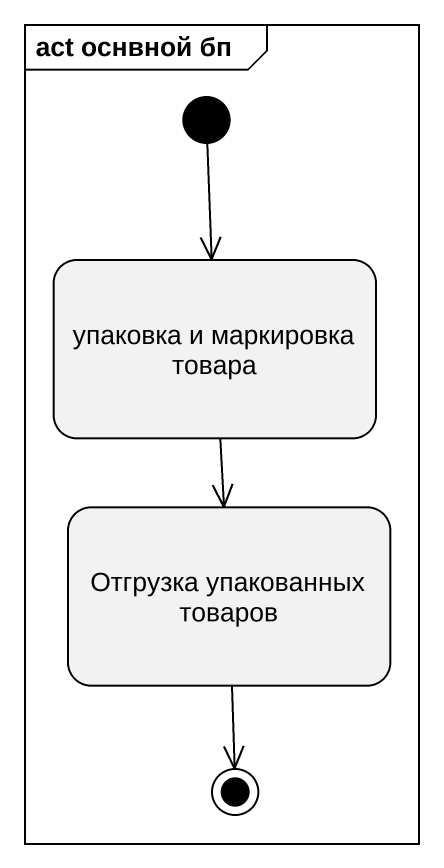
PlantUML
@startuml
mainframe act оснвной бп
hide empty description
state "упаковка и маркировка товара" as упаковка_и_маркировка_товара
state "Отгрузка упакованных товаров" as Отгрузка_упакованных_товаров
[*] --> упаковка_и_маркировка_товара
упаковка_и_маркировка_товара --> Отгрузка_упакованных_товаров
Отгрузка_упакованных_товаров --> [*]
@enduml
